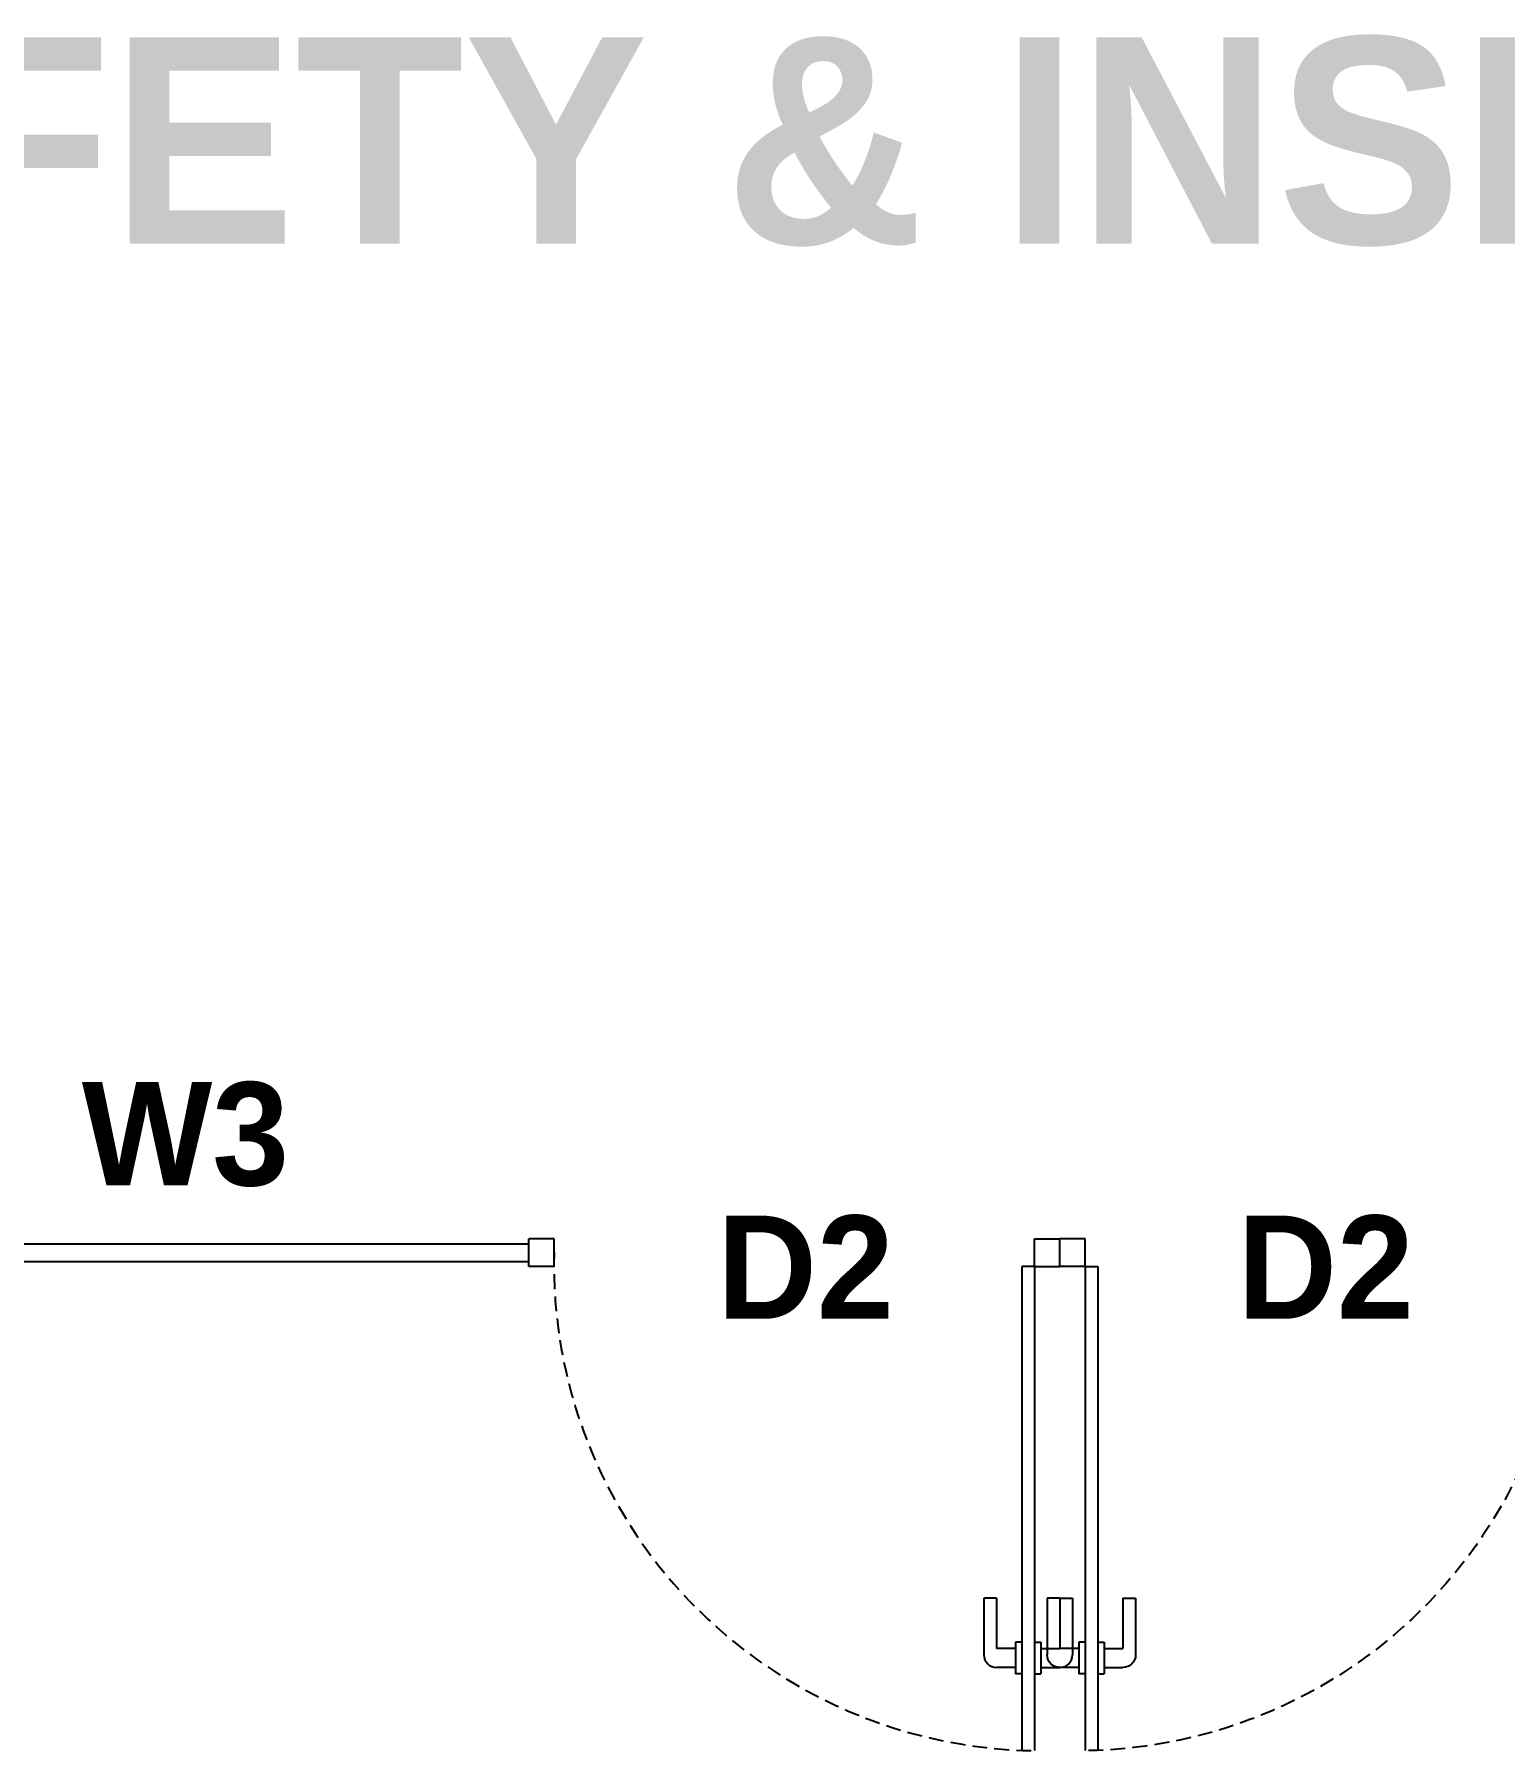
# Model space of a CAD drawing. Header units: inches. Extents: x 478327 to 492265, y -26791 to -22136.
# Drawn here: x 480742.4 to 480854.6, y -26083.9 to -25952.9 of the extents above; entities that cross this region are included whole.
import ezdxf

# ---------------------------------------------------------------- set-up
doc = ezdxf.new("R2010")
doc.units = ezdxf.units.IN
doc.header["$MEASUREMENT"] = 0
doc.linetypes.add('DASHED', pattern=[0.75, 0.5, -0.25])
doc.layers.add('GLAZING', color=4, linetype='Continuous')
doc.layers.add('I-ANNO-TEXT', color=7, linetype='Continuous', lineweight=18)
doc.styles.add('MICRO', font='')
doc.styles.get('MICRO').set_extended_font_data('MicrogrammaSSi', bold=True)

# ---------------------------------------------------------------- blocks, each defined once
blk = doc.blocks.new('glass doors- 900')
for p, q in [((387080.9, -15045.5), (387080.9, -14224.6)), ((387102.3, -15045.5), (387102.3, -14226.3)), ((387070.1, -14365.5), (387038, -14365.5)), ((387080.9, -14354.8), (387070.1, -14354.8)), ((387070.1, -14408.4), (387070.1, -14354.8)), ((387102.3, -14354.8), (387113, -14354.8)), ((387113, -14408.4), (387113, -14354.8)), ((387113, -14365.5), (387145.1, -14365.5)), ((387016.6, -14483.4), (387016.6, -14387)), ((387038, -14483.4), (387038, -14397.7)), ((387070.1, -14397.7), (387038, -14397.7)), ((387113, -14397.7), (387145.1, -14397.7)), ((387145.1, -14483.4), (387145.1, -14397.7)), ((387166.6, -14483.4), (387166.6, -14387)), ((387080.9, -14408.4), (387070.1, -14408.4)), ((387102.3, -14408.4), (387113, -14408.4)), ((387038, -14483.4), (387016.6, -14483.4)), ((387145.1, -14483.4), (387166.6, -14483.4)), ((387038, -15045.5), (387038, -15092.6)), ((387080.9, -15045.5), (387038, -15045.5)), ((387080.9, -15045.5), (387080.9, -15092.6)), ((387080.9, -15045.5), (387080.9, -15092.6)), ((387080.9, -15045.5), (387102.3, -15045.5)), ((387895.1, -15045.5), (387895.1, -15092.6)), ((387895.1, -15045.5), (387895.1, -15092.6)), ((387895.1, -15045.5), (387895.1, -15045.5)), ((387895.1, -15045.5), (387938, -15045.5)), ((387938, -15045.5), (387938, -15092.6)), ((387080.9, -15092.6), (387038, -15092.6)), ((387895.1, -15092.6), (387938, -15092.6))]:
    blk.add_line(p, q)
at = {"linetype": 'DASHED', "ltscale": 50}
blk.add_arc((387070.1, -15049.8), 825.3, 358.6028, 89.255, dxfattribs=at)
for centre, start, end in [((387038, -14387), 90, 180), ((387145.1, -14387), 0, 90)]:
    blk.add_arc(centre, 21.4, start, end)

msp = doc.modelspace()

# ---------------------------------------------------------------- linework, layer by layer
at = {"layer": 'GLAZING', "elevation": 6.93}
for points in [[(480723.126, -26045.18), (480780.126, -26045.18)], [(480723.126, -26046.53), (480780.126, -26046.53)]]:
    msp.add_lwpolyline(points, dxfattribs=at)

# ---------------------------------------------------------------- block references
at = {"layer": 'GLAZING', "rotation": 180}
for p, xscale, yscale, zscale in [((498237.336, -26723.963, 6.93), 0.04500000025145709, 0.04500000025145709, 0.04500000025145709), ((463403.916, -26723.963, 6.93), -0.04500000025145709, 0.04499999998952262, 0.04499999999999744)]:
    msp.add_blockref('glass doors- 900', p, dxfattribs=dict(at, xscale=xscale, yscale=yscale, zscale=zscale))

# ---------------------------------------------------------------- texts
at = {"layer": 'I-ANNO-TEXT', "attachment_point": 1, "style": 'MICRO'}
for s, width, insert, char_height in [('{\\fBahnschrift Light|b1|i0|c0|p34;SAFETY & INSPECTION }', 5485.78332, (480706.154, -25953.112, 6.93), 15.75), ('{\\fBahnschrift Light|b1|i0|c0|p34;W3}', 7.40993, (480746.04, -26032.841, 6.93), 7.875), ('{\\fBahnschrift Light|b1|i0|c0|p34;D2}', 7.40993, (480794.5, -26043.022, 6.93), 7.875), ('{\\fBahnschrift Light|b1|i0|c0|p34;D2}', 7.40993, (480834.166, -26043.022, 6.93), 7.875)]:
    msp.add_mtext_dynamic_manual_height_columns(s, width=width, gutter_width=1.5, heights=[0], dxfattribs=dict(at, insert=insert, char_height=char_height))

doc.saveas('drawing.dxf')
